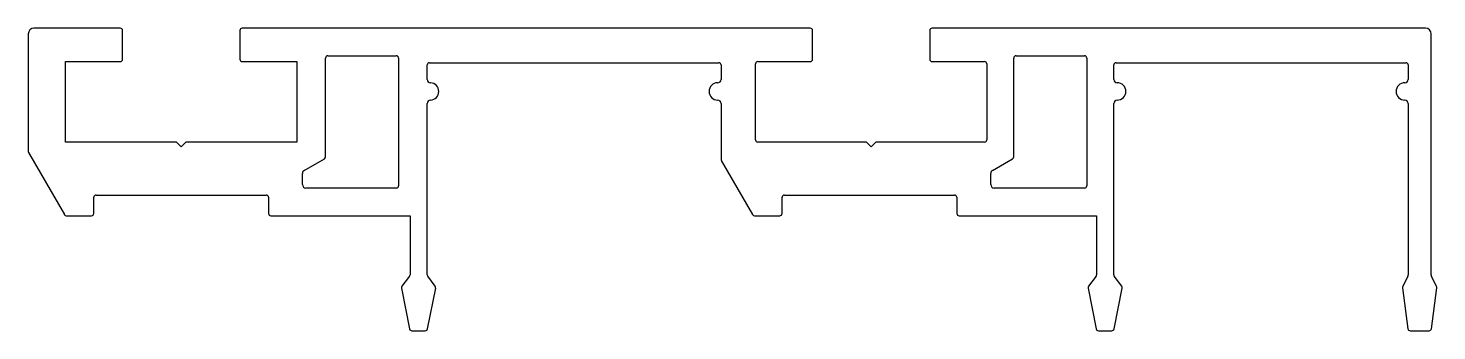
# Model space of a CAD drawing. Extents: x 1009 to 1131, y 1426 to 1452.
import ezdxf

# ---------------------------------------------------------------- set-up
doc = ezdxf.new("R2010")
doc.units = 0
doc.layers.get('0').update_dxf_attribs({"linetype": 'CONTINUOUS'})

msp = doc.modelspace()

# ---------------------------------------------------------------- linework, layer by layer
for p, q in [((1016.54, 1451.87), (1009.04, 1451.87)), ((1016.74, 1449.17), (1016.74, 1451.67)), ((1026.94, 1451.67), (1026.94, 1449.17)), ((1076.54, 1451.87), (1027.14, 1451.87)), ((1076.74, 1449.17), (1076.74, 1451.67)), ((1086.94, 1451.67), (1086.94, 1449.17)), ((1130.04, 1451.87), (1087.14, 1451.87)), ((1008.54, 1451.37), (1008.54, 1441.16)), ((1130.54, 1430.42), (1130.54, 1451.37)), ((1034.39, 1440.7), (1034.39, 1449.27)), ((1034.59, 1449.47), (1040.54, 1449.47)), ((1040.74, 1449.27), (1040.74, 1438.17)), ((1094.24, 1440.7), (1094.24, 1449.27)), ((1094.44, 1449.47), (1100.39, 1449.47)), ((1100.59, 1449.27), (1100.59, 1438.17)), ((1011.79, 1441.97), (1011.79, 1448.97)), ((1011.79, 1448.97), (1016.54, 1448.97)), ((1027.14, 1448.97), (1031.89, 1448.97)), ((1031.89, 1448.97), (1031.89, 1441.97)), ((1043.24, 1447.42), (1043.24, 1448.67)), ((1043.44, 1448.87), (1068.59, 1448.87)), ((1068.79, 1448.67), (1068.79, 1447.42)), ((1071.79, 1442.17), (1071.79, 1448.77)), ((1071.99, 1448.97), (1076.54, 1448.97)), ((1087.14, 1448.97), (1091.69, 1448.97)), ((1091.89, 1448.77), (1091.89, 1442.17)), ((1102.94, 1447.42), (1102.94, 1448.67)), ((1103.14, 1448.87), (1128.34, 1448.87)), ((1128.54, 1448.67), (1128.54, 1447.42)), ((1043.24, 1430.43), (1043.24, 1445.32)), ((1068.79, 1445.32), (1068.79, 1440.47)), ((1102.94, 1430.43), (1102.94, 1445.32)), ((1128.54, 1445.32), (1128.54, 1430.42)), ((1021.44, 1441.97), (1011.79, 1441.97)), ((1021.84, 1441.57), (1021.44, 1441.97)), ((1022.24, 1441.97), (1021.84, 1441.57)), ((1031.89, 1441.97), (1022.24, 1441.97)), ((1081.44, 1441.97), (1071.99, 1441.97)), ((1081.84, 1441.57), (1081.44, 1441.97)), ((1082.24, 1441.97), (1081.84, 1441.57)), ((1091.69, 1441.97), (1082.24, 1441.97)), ((1008.56, 1441.06), (1011.68, 1435.67)), ((1032.54, 1439.51), (1034.29, 1440.52)), ((1068.81, 1440.37), (1071.53, 1435.67)), ((1092.39, 1439.51), (1094.14, 1440.52)), ((1032.39, 1438.27), (1032.39, 1439.25)), ((1092.24, 1438.27), (1092.24, 1439.25)), ((1014.24, 1435.77), (1014.24, 1437.17)), ((1014.44, 1437.37), (1029.24, 1437.37)), ((1029.44, 1437.17), (1029.44, 1435.77)), ((1040.54, 1437.97), (1032.69, 1437.97)), ((1074.09, 1435.77), (1074.09, 1437.17)), ((1074.29, 1437.37), (1089.09, 1437.37)), ((1089.29, 1437.17), (1089.29, 1435.77)), ((1100.39, 1437.97), (1092.54, 1437.97)), ((1011.85, 1435.57), (1014.04, 1435.57)), ((1029.64, 1435.57), (1041.74, 1435.57)), ((1041.74, 1435.57), (1041.74, 1430.43)), ((1071.7, 1435.57), (1073.89, 1435.57)), ((1089.49, 1435.57), (1101.44, 1435.57)), ((1101.44, 1435.57), (1101.44, 1430.43)), ((1041.7, 1430.31), (1041.04, 1429.44)), ((1043.93, 1429.44), (1043.28, 1430.31)), ((1101.4, 1430.31), (1100.74, 1429.44)), ((1103.63, 1429.44), (1102.98, 1430.31)), ((1128.51, 1430.33), (1128.06, 1429.42)), ((1131.01, 1429.42), (1130.56, 1430.33)), ((1041, 1429.28), (1041.7, 1425.73)), ((1043.27, 1425.73), (1043.97, 1429.28)), ((1100.7, 1429.28), (1101.4, 1425.73)), ((1102.97, 1425.73), (1103.67, 1429.28)), ((1128.04, 1429.31), (1128.51, 1425.74)), ((1130.56, 1425.74), (1131.03, 1429.31)), ((1041.9, 1425.57), (1043.07, 1425.57)), ((1101.6, 1425.57), (1102.77, 1425.57)), ((1128.71, 1425.57), (1130.36, 1425.57))]:
    msp.add_line(p, q)
for centre, radius, start, end in [((1009.04, 1451.37), 0.5, 90, 180), ((1016.54, 1451.67), 0.2, 0, 90), ((1027.14, 1451.67), 0.2, 90, 180), ((1076.54, 1451.67), 0.2, 0, 90), ((1087.14, 1451.67), 0.2, 90, 180), ((1130.04, 1451.37), 0.5, 0, 90), ((1016.54, 1449.17), 0.2, 270, 360), ((1027.14, 1449.17), 0.2, 180, 270), ((1034.59, 1449.27), 0.2, 90, 180), ((1040.54, 1449.27), 0.2, 0, 90), ((1076.54, 1449.17), 0.2, 270, 360), ((1087.14, 1449.17), 0.2, 180, 270), ((1094.44, 1449.27), 0.2, 90, 180), ((1100.39, 1449.27), 0.2, 0, 90), ((1043.44, 1448.67), 0.2, 90, 180), ((1068.59, 1448.67), 0.2, 0, 90), ((1071.99, 1448.77), 0.2, 90, 180), ((1091.69, 1448.77), 0.2, 0, 90), ((1103.14, 1448.67), 0.2, 90, 180), ((1128.34, 1448.67), 0.2, 0, 90), ((1043.54, 1447.42), 0.3, 180, 267.2706), ((1043.49, 1446.37), 0.75, 272.7294, 87.2706), ((1068.49, 1446.37), 0.75, 90, 270), ((1068.49, 1447.42), 0.3, 270, 0), ((1103.24, 1447.42), 0.3, 180, 270), ((1103.24, 1446.37), 0.75, 270, 90), ((1128.24, 1446.37), 0.75, 90, 270), ((1128.24, 1447.42), 0.3, 270, 0), ((1043.54, 1445.32), 0.3, 92.7294, 180), ((1068.49, 1445.32), 0.3, 0, 90), ((1103.24, 1445.32), 0.3, 90, 180), ((1128.24, 1445.32), 0.3, 0, 90), ((1071.99, 1442.17), 0.2, 180, 270), ((1091.69, 1442.17), 0.2, 270, 360), ((1008.74, 1441.16), 0.2, 180, 210), ((1034.19, 1440.7), 0.2, 300, 0), ((1094.04, 1440.7), 0.2, 300, 0), ((1032.69, 1439.25), 0.3, 120, 180), ((1068.99, 1440.47), 0.2, 180, 210), ((1092.54, 1439.25), 0.3, 120, 180), ((1032.69, 1438.27), 0.3, 180, 270), ((1040.54, 1438.17), 0.2, 270, 360), ((1092.54, 1438.27), 0.3, 180, 270), ((1100.39, 1438.17), 0.2, 270, 360), ((1014.44, 1437.17), 0.2, 90, 180), ((1029.24, 1437.17), 0.2, 0, 90), ((1074.29, 1437.17), 0.2, 90, 180), ((1089.09, 1437.17), 0.2, 0, 90), ((1011.85, 1435.77), 0.2, 210, 270), ((1014.04, 1435.77), 0.2, 270, 360), ((1029.64, 1435.77), 0.2, 180, 270), ((1071.7, 1435.77), 0.2, 210, 270), ((1073.89, 1435.77), 0.2, 270, 360), ((1089.49, 1435.77), 0.2, 180, 270), ((1041.54, 1430.43), 0.2, 323.1301, 360), ((1043.44, 1430.43), 0.2, 180, 216.8699), ((1101.24, 1430.43), 0.2, 323.1301, 0), ((1103.14, 1430.43), 0.2, 180, 216.8699), ((1128.34, 1430.42), 0.2, 333.4349, 0), ((1130.74, 1430.42), 0.2, 180, 206.5651), ((1041.2, 1429.32), 0.2, 143.1301, 191.1649), ((1043.77, 1429.32), 0.2, 348.8351, 36.8699), ((1100.9, 1429.32), 0.2, 143.1301, 191.1649), ((1103.47, 1429.32), 0.2, 348.8351, 36.8699), ((1128.24, 1429.33), 0.2, 153.4349, 187.4959), ((1130.83, 1429.33), 0.2, 352.5041, 26.5651), ((1041.9, 1425.77), 0.2, 191.1649, 270), ((1043.07, 1425.77), 0.2, 270, 348.8351), ((1101.6, 1425.77), 0.2, 191.1649, 270), ((1102.77, 1425.77), 0.2, 270, 348.8351), ((1128.71, 1425.77), 0.2, 187.4959, 270), ((1130.36, 1425.77), 0.2, 270, 352.5041)]:
    msp.add_arc(centre, radius, start, end)

doc.saveas('drawing.dxf')
